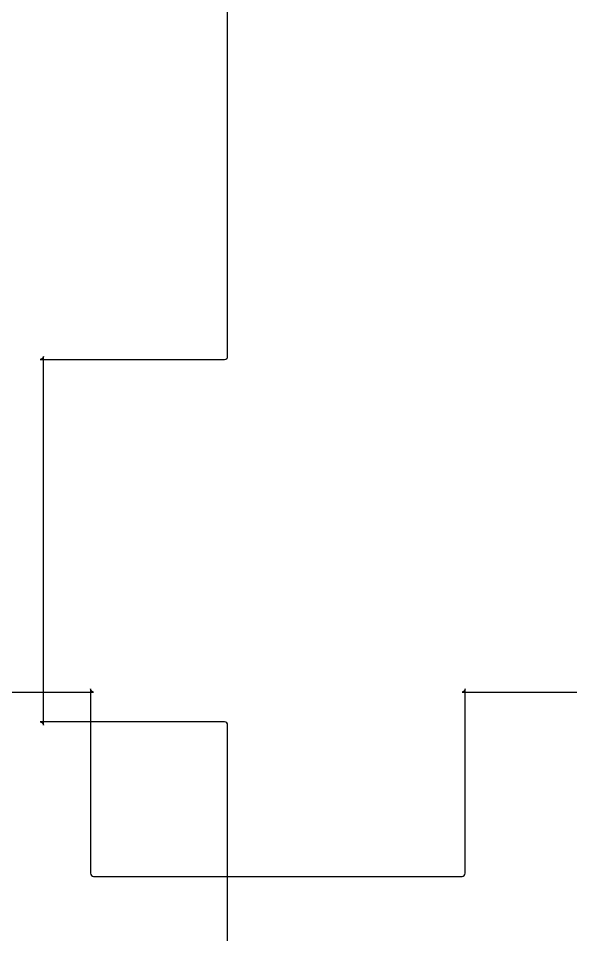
# Model space of a CAD drawing. Extents: x -52 to 498, y 3 to 363.
# Drawn here: x 104.43 to 122.42, y 76.26 to 106.09 of the extents above; entities that cross this region are included whole.
import ezdxf

# ---------------------------------------------------------------- set-up
doc = ezdxf.new("R2010")
doc.units = 0
doc.layers.add('RpiSkyles_kitoj_vietoj', color=7, linetype='CONTINUOUS')

msp = doc.modelspace()

# ---------------------------------------------------------------- linework, layer by layer
at = {"layer": 'RpiSkyles_kitoj_vietoj', "color": 1}
for points in [[(111.248187, 95.083727), (111.248187, 107.083727)], [(105.146627, 94.982128), (111.146627, 94.982128)], [(105.248187, 83.083728), (105.248187, 95.083727)], [(94.881907, 84.159125), (106.881907, 84.159125)], [(106.780337, 84.260725), (106.780337, 78.260725)], [(118.881897, 84.159125), (137.381896, 84.159125)], [(118.983457, 78.260725), (118.983457, 84.260725)], [(111.146627, 83.185228), (105.146627, 83.185228)], [(111.248187, 71.083728), (111.248187, 83.083728)], [(106.881907, 78.159125), (118.881897, 78.159125)]]:
    msp.add_lwpolyline(points, dxfattribs=at)
for points in [[(105.248187, 95.083727), (105.248187, 95.028728), (105.205187, 94.982128), (105.146627, 94.982128)], [(111.146627, 94.982128), (111.201327, 94.982128), (111.248187, 95.025128), (111.248187, 95.083727)], [(106.881907, 84.159125), (106.827207, 84.159125), (106.780337, 84.202125), (106.780337, 84.260725)], [(118.983457, 84.260725), (118.983457, 84.205725), (118.940457, 84.159125), (118.881897, 84.159125)], [(105.146627, 83.185228), (105.201327, 83.185228), (105.248187, 83.142228), (105.248187, 83.083728)], [(111.248187, 83.083728), (111.248187, 83.138728), (111.205187, 83.185228), (111.146627, 83.185228)], [(106.780337, 78.260725), (106.780337, 78.205725), (106.823337, 78.159125), (106.881907, 78.159125)], [(118.881897, 78.159125), (118.936597, 78.159125), (118.983457, 78.202125), (118.983457, 78.260725)]]:
    msp.add_open_spline(points, degree=3, dxfattribs=at)

doc.saveas('drawing.dxf')
